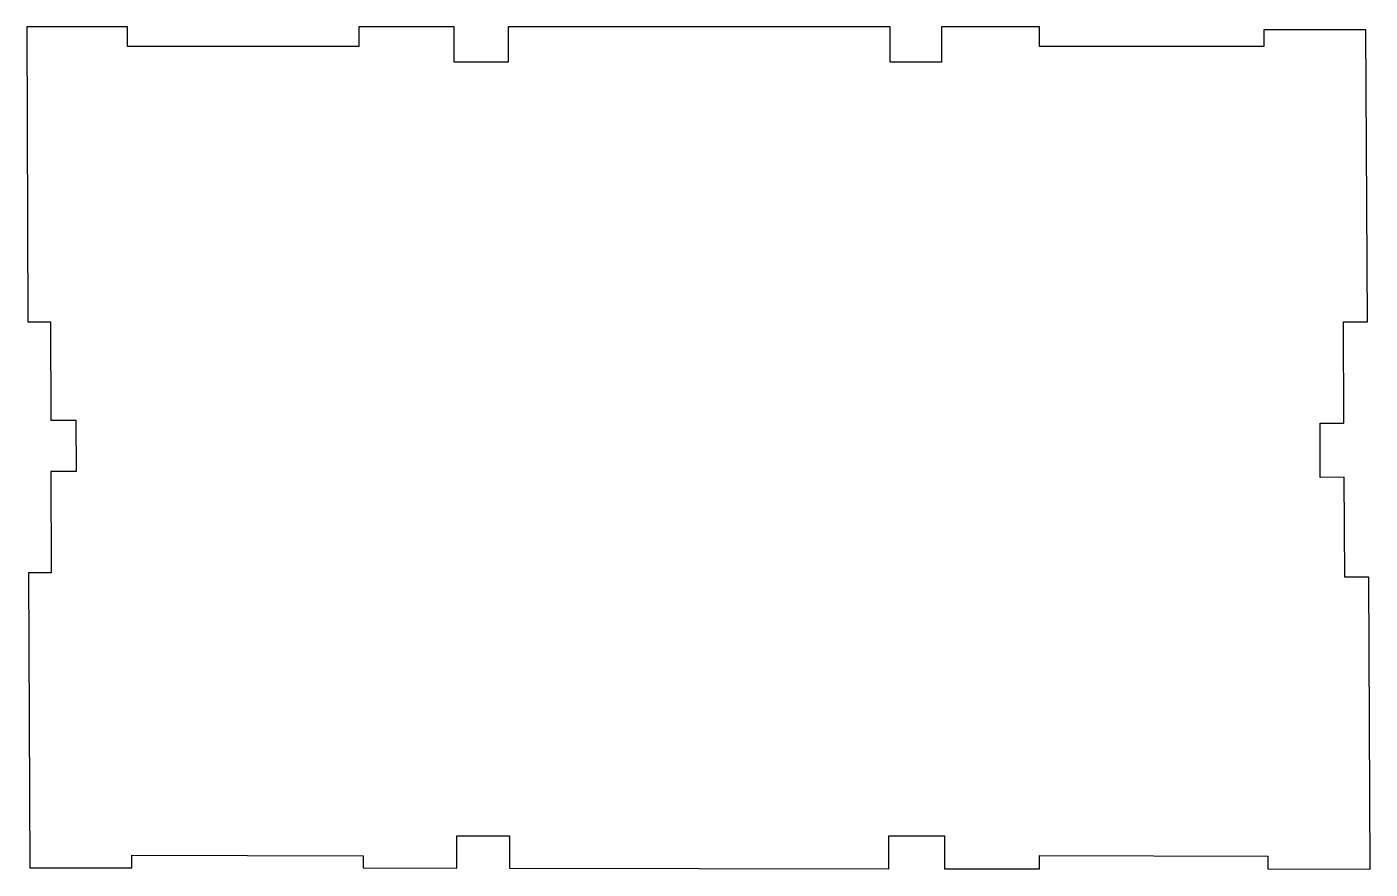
# Model space of a CAD drawing. Extents: x 0 to 239, y -150 to 0.
import ezdxf

# ---------------------------------------------------------------- set-up
doc = ezdxf.new("R2010")
doc.units = 0
doc.header["$MEASUREMENT"] = 0
doc.layers.add('MODELSKETCH_VISIBLE', color=7, linetype='CONTINUOUS')

msp = doc.modelspace()

# ---------------------------------------------------------------- linework, layer by layer
at = {"layer": 'MODELSKETCH_VISIBLE'}
for p, q in [((18.2, -0.3), (0.3, -0.3)), ((0.3, -0.3), (0.48, -52.7)), ((18.2, -3.8), (18.2, -0.3)), ((76.2, -0.3), (59.3, -0.3)), ((59.3, -0.3), (59.3, -3.8)), ((76.2, -6.55), (76.2, -0.3)), ((85.8, -0.3), (85.8, -6.55)), ((153.7, -0.3), (85.8, -0.3)), ((153.7, -6.55), (153.7, -0.3)), ((180.2, -0.3), (162.8, -0.3)), ((162.8, -0.3), (162.8, -6.55)), ((180.2, -3.8), (180.2, -0.3)), ((220.05, -0.8), (220.05, -3.8)), ((238.2, -0.8), (220.05, -0.8)), ((238.46, -52.7), (238.2, -0.8)), ((59.3, -3.8), (18.2, -3.8)), ((220.05, -3.8), (180.2, -3.8)), ((85.8, -6.55), (76.2, -6.55)), ((162.8, -6.55), (153.7, -6.55)), ((0.48, -52.7), (4.48, -52.69)), ((4.48, -52.69), (4.53, -70.19)), ((234.21, -52.72), (238.46, -52.7)), ((234.3, -70.72), (234.21, -52.72)), ((4.53, -70.19), (9.03, -70.17)), ((9.03, -70.17), (9.06, -79.27)), ((230.05, -70.74), (234.3, -70.72)), ((230.1, -80.34), (230.05, -70.74)), ((9.06, -79.27), (4.56, -79.29)), ((4.56, -79.29), (4.62, -97.29)), ((234.35, -80.32), (230.1, -80.34)), ((234.44, -98.07), (234.35, -80.32)), ((4.62, -97.29), (0.62, -97.3)), ((0.62, -97.3), (0.8, -149.7)), ((238.69, -98.05), (234.44, -98.07)), ((238.95, -149.95), (238.69, -98.05)), ((76.7, -149.76), (76.71, -144.01)), ((76.71, -144.01), (86.06, -144.03)), ((86.06, -144.03), (86.05, -149.76)), ((153.45, -149.88), (153.46, -144.03)), ((153.46, -144.03), (163.31, -144.05)), ((163.31, -144.05), (163.3, -149.88)), ((18.95, -149.73), (18.95, -147.48)), ((18.95, -147.48), (60.05, -147.56)), ((60.05, -147.56), (60.05, -149.73)), ((180.2, -149.91), (180.2, -147.55)), ((180.2, -147.55), (220.8, -147.63)), ((220.8, -147.63), (220.8, -149.92)), ((0.8, -149.7), (18.95, -149.73)), ((60.05, -149.73), (76.7, -149.76)), ((86.05, -149.76), (153.45, -149.88)), ((163.3, -149.88), (180.2, -149.91)), ((220.8, -149.92), (238.95, -149.95))]:
    msp.add_line(p, q, dxfattribs=at)

doc.saveas('drawing.dxf')
